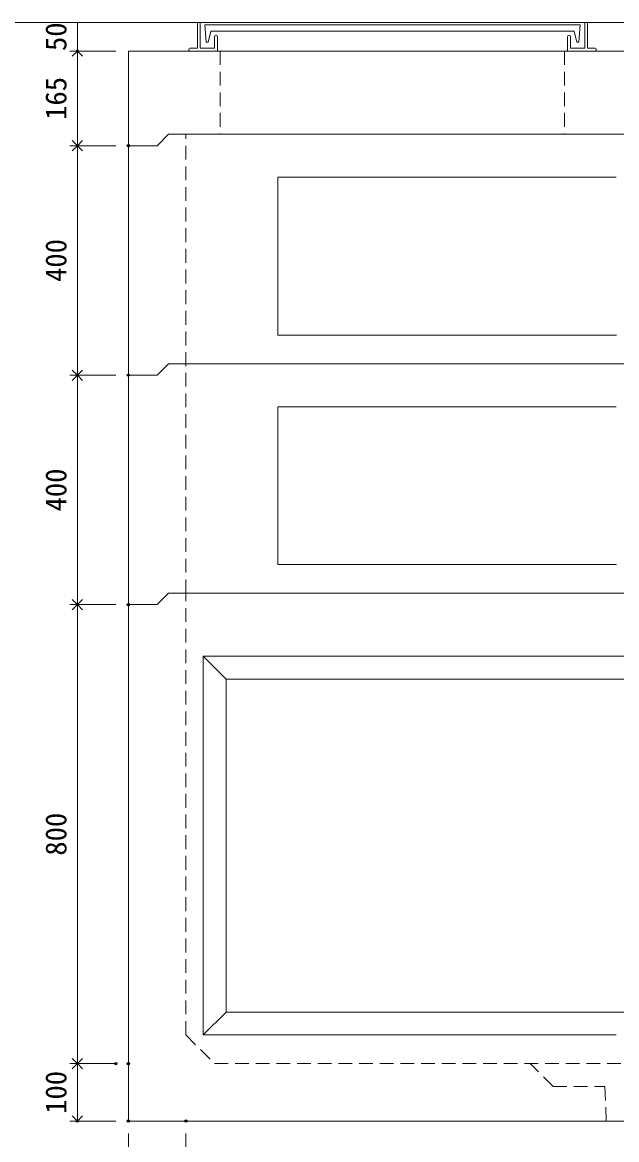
# Model space of a CAD drawing. Units: millimetres, scale not verified. Extents: x -6420 to 6420, y -3029 to 3030.
# Drawn here: x 285 to 1321, y -1568 to 380 of the extents above; entities that cross this region are included whole.
import ezdxf
from ezdxf.enums import TextEntityAlignment as Align

# ---------------------------------------------------------------- set-up
doc = ezdxf.new("R2010")
doc.units = ezdxf.units.MM
doc.header["$LTSCALE"] = 20
doc.header["$PDMODE"] = 32
doc.header["$PDSIZE"] = 4
doc.linetypes.add('DASHED1', pattern=[1.8, 1.2, -0.6])
doc.linetypes.add('USER2', pattern=[50.8, 31.75, -6.35, 6.35, -6.35])
doc.layers.add('0-1_Defpoints', color=7, linetype='Continuous')
for name, color, linetype, lineweight in [('0-3_gaikei', 7, 'Continuous', 18), ('0-4_kakure', 7, 'DASHED1', 5), ('0-5_sunpou', 7, 'Continuous', 5), ('0-8_uchigawa', 6, 'Continuous', 18), ('0-A_futa', 3, 'Continuous', 18), ('0-B_GL', 4, 'Continuous', 18), ('1-2_uchigawa2', 6, 'USER2', 18)]:
    doc.layers.add(name, color=color, linetype=linetype, lineweight=lineweight)
doc.styles.add('ＭＳ ゴシック', font='')
doc.styles.get('ＭＳ ゴシック').set_extended_font_data('MS Gothic')

# ---------------------------------------------------------------- blocks, each defined once
blk = doc.blocks.new('_Open90')
at = {"layer": '0-5_sunpou'}
blk.add_line((0, 0), (-1, 0), dxfattribs=at)
blk.add_lwpolyline([(-0.5, 0.5), (0, 0), (-0.5, -0.5)], dxfattribs=at)
blk = doc.blocks.new('D79')
at = {"layer": '0-1_Defpoints'}
for p in [(3053.24, 2761.83), (2964.21, 2361.83), (3053.24, 2361.83)]:
    blk.add_point(p, dxfattribs=at)
at = {"layer": '0-5_sunpou'}
for p, q in [((3031.24, 2761.83), (2951.21, 2761.83)), ((2964.21, 2743.83), (2964.21, 2379.83)), ((3031.24, 2361.83), (2951.21, 2361.83))]:
    blk.add_line(p, q, dxfattribs=at)
at = {"layer": '0-5_sunpou', "xscale": 18, "yscale": 18}
for p, rotation in [((2964.21, 2761.83), 90), ((2964.21, 2361.83), 270)]:
    blk.add_blockref('_Open90', p, dxfattribs=dict(at, rotation=rotation))
at = {"layer": '0-5_sunpou', "style": 'ＭＳ ゴシック'}
blk.add_text('400', height=36.66, rotation=90, dxfattribs=at).set_placement((2956.21, 2524.33), align=Align.BOTTOM_LEFT)
blk = doc.blocks.new('D80')
at = {"layer": '0-1_Defpoints'}
for p in [(3053.24, 2361.83), (2964.21, 1961.83), (3053.24, 1961.83)]:
    blk.add_point(p, dxfattribs=at)
at = {"layer": '0-5_sunpou'}
for p, q in [((3031.24, 2361.83), (2951.21, 2361.83)), ((2964.21, 2343.83), (2964.21, 1979.83)), ((3031.24, 1961.83), (2951.21, 1961.83))]:
    blk.add_line(p, q, dxfattribs=at)
at = {"layer": '0-5_sunpou', "xscale": 18, "yscale": 18}
for p, rotation in [((2964.21, 2361.83), 90), ((2964.21, 1961.83), 270)]:
    blk.add_blockref('_Open90', p, dxfattribs=dict(at, rotation=rotation))
at = {"layer": '0-5_sunpou', "style": 'ＭＳ ゴシック'}
blk.add_text('400', height=36.66, rotation=90, dxfattribs=at).set_placement((2956.21, 2124.33), align=Align.BOTTOM_LEFT)
blk = doc.blocks.new('D64')
at = {"layer": '0-1_Defpoints'}
for p in [(3053.24, 1961.83), (2964.21, 1161.83), (3053.24, 1161.83)]:
    blk.add_point(p, dxfattribs=at)
at = {"layer": '0-5_sunpou'}
for p, q in [((3031.24, 1961.83), (2951.21, 1961.83)), ((2964.21, 1943.83), (2964.21, 1179.83)), ((3031.24, 1161.83), (2951.21, 1161.83))]:
    blk.add_line(p, q, dxfattribs=at)
at = {"layer": '0-5_sunpou', "xscale": 18, "yscale": 18}
for p, rotation in [((2964.21, 1961.83), 90), ((2964.21, 1161.83), 270)]:
    blk.add_blockref('_Open90', p, dxfattribs=dict(at, rotation=rotation))
at = {"layer": '0-5_sunpou', "style": 'ＭＳ ゴシック'}
blk.add_text('800', height=36.66, rotation=90, dxfattribs=at).set_placement((2956.21, 1524.33), align=Align.BOTTOM_LEFT)
blk = doc.blocks.new('D65')
at = {"layer": '0-1_Defpoints'}
for p in [(3031.24, 1161.83), (2964.21, 1061.83), (3053.24, 1061.83)]:
    blk.add_point(p, dxfattribs=at)
at = {"layer": '0-5_sunpou'}
for p, q in [((3009.24, 1161.83), (2951.21, 1161.83)), ((2964.21, 1143.83), (2964.21, 1079.83)), ((3031.24, 1061.83), (2951.21, 1061.83))]:
    blk.add_line(p, q, dxfattribs=at)
at = {"layer": '0-5_sunpou', "xscale": 18, "yscale": 18}
for p, rotation in [((2964.21, 1161.83), 90), ((2964.21, 1061.83), 270)]:
    blk.add_blockref('_Open90', p, dxfattribs=dict(at, rotation=rotation))
at = {"layer": '0-5_sunpou', "style": 'ＭＳ ゴシック'}
blk.add_text('100', height=36.66, rotation=90, dxfattribs=at).set_placement((2956.21, 1074.33), align=Align.BOTTOM_LEFT)
blk = doc.blocks.new('D66')
at = {"layer": '0-1_Defpoints'}
for p in [(3053.24, 1061.83), (3153.24, 1061.83), (3153.24, 944.12)]:
    blk.add_point(p, dxfattribs=at)
at = {"layer": '0-5_sunpou'}
for p, q in [((3053.24, 1039.83), (3053.24, 931.12)), ((3153.24, 1039.83), (3153.24, 931.12)), ((3071.24, 944.12), (3135.24, 944.12))]:
    blk.add_line(p, q, dxfattribs=at)
at = {"layer": '0-5_sunpou', "xscale": 18, "yscale": 18, "rotation": 180}
blk.add_blockref('_Open90', (3053.24, 944.12), dxfattribs=at)
at = {"layer": '0-5_sunpou', "xscale": 18, "yscale": 18}
blk.add_blockref('_Open90', (3153.24, 944.12), dxfattribs=at)
at = {"layer": '0-5_sunpou', "style": 'ＭＳ ゴシック'}
blk.add_text('100', height=36.66, dxfattribs=at).set_placement((3065.74, 952.12), align=Align.BOTTOM_LEFT)
blk = doc.blocks.new('D67')
at = {"layer": '0-1_Defpoints'}
for p in [(3153.24, 1061.83), (4653.24, 1061.83), (4653.24, 944.12)]:
    blk.add_point(p, dxfattribs=at)
at = {"layer": '0-5_sunpou'}
for p, q in [((3153.24, 1039.83), (3153.24, 931.12)), ((4653.24, 1039.83), (4653.24, 931.12)), ((3171.24, 944.12), (4635.24, 944.12))]:
    blk.add_line(p, q, dxfattribs=at)
at = {"layer": '0-5_sunpou', "xscale": 18, "yscale": 18, "rotation": 180}
blk.add_blockref('_Open90', (3153.24, 944.12), dxfattribs=at)
at = {"layer": '0-5_sunpou', "xscale": 18, "yscale": 18}
blk.add_blockref('_Open90', (4653.24, 944.12), dxfattribs=at)
at = {"layer": '0-5_sunpou', "style": 'ＭＳ ゴシック'}
blk.add_text('1500', height=36.66, dxfattribs=at).set_placement((3853.24, 952.12), align=Align.BOTTOM_LEFT)
blk = doc.blocks.new('_Open90_48')
at = {"layer": '0-5_sunpou'}
blk.add_line((0, 0), (-1, 0), dxfattribs=at)
blk.add_lwpolyline([(-0.5, 0.5), (0, 0), (-0.5, -0.5)], dxfattribs=at)
blk = doc.blocks.new('16 5')
at = {"layer": '0-5_sunpou'}
for p, q in [((75.03, 82.5), (-5, 82.5)), ((8, 64.5), (8, -64.5)), ((53.03, -82.5), (-5, -82.5))]:
    blk.add_line(p, q, dxfattribs=at)
at = {"layer": '0-5_sunpou', "xscale": 18, "yscale": 18}
for p, rotation in [((8, 82.5), 90), ((8, -82.5), 270)]:
    blk.add_blockref('_Open90_48', p, dxfattribs=dict(at, rotation=rotation))
at = {"layer": '0-5_sunpou', "style": 'ＭＳ ゴシック'}
blk.add_text('165', height=36.66, rotation=90, dxfattribs=at).set_placement((0, -37.5), align=Align.BOTTOM_LEFT)
blk = doc.blocks.new('5 0')
at = {"layer": '0-5_sunpou'}
for p, q in [((2.73, 37.5), (2.73, -12.5)), ((9.9, -12.5), (-10.27, -12.5))]:
    blk.add_line(p, q, dxfattribs=at)
blk.add_point((2.73, -12.5), dxfattribs=at)
at = {"layer": '0-5_sunpou', "style": 'ＭＳ ゴシック'}
blk.add_text('50', height=36.66, rotation=90, dxfattribs=at).set_placement((-5.27, -12.5), align=Align.BOTTOM_LEFT)

msp = doc.modelspace()

# ---------------------------------------------------------------- linework, layer by layer
at = {"layer": '0-3_gaikei'}
for p, q in [((470, 329.6), (470, -635.4)), ((470, 329.6), (2170, 329.6)), ((470, 329.6), (2170, 329.6)), ((470, 329.6), (2170, 329.6)), ((470, 329.6), (2170, 329.6)), ((470, 329.6), (2170, 329.6)), ((470, 329.6), (2170, 329.6)), ((470, 329.6), (2170, 329.6)), ((470, 329.6), (2170, 329.6)), ((470, 329.6), (2170, 329.6)), ((470, 314.6), (470, 329.6)), ((470, 314.6), (470, 329.6)), ((470, 329.6), (2170, 329.6)), ((470, 329.6), (2170, 329.6)), ((470, 329.6), (2170, 329.6)), ((470, 329.6), (2170, 329.6)), ((470, 329.6), (2170, 329.6)), ((495, 329.6), (1365, 329.6)), ((540, 184.6), (520, 164.6)), ((540, 184.6), (520, 164.6)), ((540, 184.6), (520, 164.6)), ((540, 184.6), (520, 164.6)), ((540, 184.6), (520, 164.6)), ((540, 184.6), (520, 164.6)), ((540, 184.6), (520, 164.6)), ((540, 184.6), (520, 164.6)), ((540, 184.6), (520, 164.6)), ((540, 184.6), (520, 164.6)), ((540, 184.6), (520, 164.6)), ((540, 184.6), (520, 164.6)), ((540, 184.6), (520, 164.6)), ((540, 184.6), (520, 164.6)), ((540, 184.6), (2100, 184.6)), ((540, 184.6), (2100, 184.6)), ((540, 184.6), (2100, 184.6)), ((540, 184.6), (2100, 184.6)), ((540, 184.6), (2100, 184.6)), ((540, 184.6), (2100, 184.6)), ((540, 184.6), (2100, 184.6)), ((540, 184.6), (2100, 184.6)), ((540, 184.6), (2100, 184.6)), ((540, 184.6), (2100, 184.6)), ((540, 184.6), (2100, 184.6)), ((540, 184.6), (2100, 184.6)), ((540, 184.6), (2100, 184.6)), ((540, 184.6), (2100, 184.6)), ((470, 164.6), (520, 164.6)), ((470, 164.6), (520, 164.6)), ((470, 164.6), (520, 164.6)), ((470, 164.6), (520, 164.6)), ((470, 164.6), (520, 164.6)), ((470, 164.6), (520, 164.6)), ((470, 164.6), (520, 164.6)), ((470, 164.6), (520, 164.6)), ((470, 164.6), (520, 164.6)), ((470, 164.6), (520, 164.6)), ((470, 164.6), (520, 164.6)), ((470, 164.6), (520, 164.6)), ((470, 164.6), (520, 164.6)), ((470, 164.6), (520, 164.6)), ((540, -215.4), (520, -235.4)), ((540, -215.4), (520, -235.4)), ((540, -215.4), (520, -235.4)), ((540, -215.4), (520, -235.4)), ((540, -215.4), (520, -235.4)), ((540, -215.4), (2100, -215.4)), ((540, -215.4), (2100, -215.4)), ((540, -215.4), (2100, -215.4)), ((540, -215.4), (2100, -215.4)), ((540, -215.4), (2100, -215.4)), ((470, -235.4), (520, -235.4)), ((470, -235.4), (520, -235.4)), ((470, -235.4), (520, -235.4)), ((470, -235.4), (520, -235.4)), ((470, -235.4), (520, -235.4)), ((540, -615.4), (520, -635.4)), ((540, -615.4), (520, -635.4)), ((540, -615.4), (520, -635.4)), ((540, -615.4), (520, -635.4)), ((540, -615.4), (520, -635.4)), ((540, -615.4), (520, -635.4)), ((540, -615.4), (520, -635.4)), ((540, -615.4), (520, -635.4)), ((540, -615.4), (520, -635.4)), ((540, -615.4), (520, -635.4)), ((540, -615.4), (520, -635.4)), ((540, -615.4), (520, -635.4)), ((540, -615.4), (520, -635.4)), ((540, -615.4), (520, -635.4)), ((540, -615.4), (520, -635.4)), ((540, -615.4), (520, -635.4)), ((540, -615.4), (520, -635.4)), ((540, -615.4), (520, -635.4)), ((540, -615.4), (520, -635.4)), ((540, -615.4), (520, -635.4)), ((540, -615.4), (520, -635.4)), ((540, -615.4), (520, -635.4)), ((540, -615.4), (520, -635.4)), ((540, -615.4), (520, -635.4)), ((540, -615.4), (520, -635.4)), ((540, -615.4), (520, -635.4)), ((540, -615.4), (520, -635.4)), ((540, -615.4), (520, -635.4)), ((540, -615.4), (520, -635.4)), ((540, -615.4), (520, -635.4)), ((540, -615.4), (520, -635.4)), ((540, -615.4), (520, -635.4)), ((540, -615.4), (520, -635.4)), ((540, -615.4), (520, -635.4)), ((540, -615.4), (520, -635.4)), ((540, -615.4), (520, -635.4)), ((540, -615.4), (2100, -615.4)), ((540, -615.4), (2100, -615.4)), ((540, -615.4), (2100, -615.4)), ((540, -615.4), (2100, -615.4)), ((540, -615.4), (2100, -615.4)), ((540, -615.4), (2100, -615.4)), ((540, -615.4), (2100, -615.4)), ((540, -615.4), (2100, -615.4)), ((540, -615.4), (2100, -615.4)), ((540, -615.4), (2100, -615.4)), ((540, -615.4), (2100, -615.4)), ((540, -615.4), (2100, -615.4)), ((540, -615.4), (2100, -615.4)), ((540, -615.4), (2100, -615.4)), ((540, -615.4), (2100, -615.4)), ((540, -615.4), (2100, -615.4)), ((540, -615.4), (2100, -615.4)), ((540, -615.4), (2100, -615.4)), ((540, -615.4), (2100, -615.4)), ((540, -615.4), (2100, -615.4)), ((540, -615.4), (2100, -615.4)), ((540, -615.4), (2100, -615.4)), ((540, -615.4), (2100, -615.4)), ((540, -615.4), (2100, -615.4)), ((540, -615.4), (2100, -615.4)), ((540, -615.4), (2100, -615.4)), ((540, -615.4), (2100, -615.4)), ((540, -615.4), (2100, -615.4)), ((540, -615.4), (2100, -615.4)), ((540, -615.4), (2100, -615.4)), ((540, -615.4), (2100, -615.4)), ((540, -615.4), (2100, -615.4)), ((540, -615.4), (2100, -615.4)), ((540, -615.4), (2100, -615.4)), ((540, -615.4), (2100, -615.4)), ((540, -615.4), (2100, -615.4)), ((470, -635.4), (520, -635.4)), ((470, -635.4), (520, -635.4)), ((470, -635.4), (520, -635.4)), ((470, -635.4), (520, -635.4)), ((470, -635.4), (520, -635.4)), ((470, -635.4), (520, -635.4)), ((470, -635.4), (520, -635.4)), ((470, -635.4), (520, -635.4)), ((470, -635.4), (520, -635.4)), ((470, -635.4), (520, -635.4)), ((470, -635.4), (520, -635.4)), ((470, -635.4), (520, -635.4)), ((470, -635.4), (520, -635.4)), ((470, -635.4), (520, -635.4)), ((470, -635.4), (520, -635.4)), ((470, -635.4), (520, -635.4)), ((470, -635.4), (520, -635.4)), ((470, -635.4), (520, -635.4)), ((470, -635.4), (520, -635.4)), ((470, -635.4), (520, -635.4)), ((470, -635.4), (520, -635.4)), ((470, -635.4), (520, -635.4)), ((470, -635.4), (520, -635.4)), ((470, -635.4), (470, -1535.4)), ((470, -635.4), (520, -635.4)), ((470, -635.4), (520, -635.4)), ((470, -635.4), (520, -635.4)), ((470, -635.4), (520, -635.4)), ((470, -635.4), (520, -635.4)), ((470, -635.4), (520, -635.4)), ((470, -635.4), (520, -635.4)), ((470, -635.4), (520, -635.4)), ((470, -635.4), (520, -635.4)), ((470, -635.4), (520, -635.4)), ((470, -635.4), (520, -635.4)), ((470, -635.4), (520, -635.4)), ((470, -635.4), (520, -635.4)), ((470, -1535.4), (2170, -1535.4))]:
    msp.add_line(p, q, dxfattribs=at)
at = {"layer": '0-4_kakure'}
for p, q in [((630, 329.6), (630, 184.6)), ((1230, 329.6), (1230, 184.6)), ((570, -615.4), (570, 184.6)), ((570, -1385.4), (570, -615.4)), ((570, -1385.4), (620, -1435.4)), ((620, -1435.4), (2020, -1435.4)), ((1210, -1475.4), (1170, -1435.4)), ((1210, -1475.4), (1300, -1475.4)), ((1300, -1475.4), (1302.5, -1535.4))]:
    msp.add_line(p, q, dxfattribs=at)
at = {"layer": '0-5_sunpou'}
msp.add_line((449, 379.6), (367.97, 379.6), dxfattribs=at)
at = {"layer": '0-8_uchigawa'}
for p, q in [((600, -725.4), (1320, -725.4)), ((600, -725.4), (600, -1385.4)), ((640, -765.4), (600, -725.4)), ((2040, -725.4), (1320, -725.4)), ((640, -765.4), (640, -1345.4)), ((640, -765.4), (1320, -765.4)), ((640, -765.4), (1320, -765.4)), ((2000, -765.4), (1320, -765.4)), ((640, -1345.4), (600, -1385.4)), ((640, -1345.4), (1320, -1345.4)), ((600, -1385.4), (1320, -1385.4))]:
    msp.add_line(p, q, dxfattribs=at)
msp.add_lwpolyline([(1320, -1345.4), (2000, -1345.4), (2040, -1385.4)], dxfattribs=at)
at = {"layer": '0-A_futa'}
for p, q in [((590, 377.6), (590, 334.6)), ((592, 379.6), (595, 379.6)), ((595, 379.6), (595, 334.6)), ((602.81, 375.1), (1257.14, 375.1)), ((602.81, 375.1), (605.3, 345.1)), ((1257.14, 375.1), (1254.89, 345.1)), ((1265, 379.6), (1268, 379.6)), ((1265, 379.6), (1265, 334.6)), ((1270, 377.6), (1270, 334.6)), ((613.33, 364.1), (609.01, 345.1)), ((613.33, 364.1), (1246.67, 364.1)), ((620, 354.6), (620, 334.6)), ((622, 356.6), (623, 356.6)), ((625, 354.6), (625, 329.6)), ((1235, 354.6), (1235, 329.6)), ((1238, 356.6), (1237, 356.6)), ((1240, 354.6), (1240, 334.6)), ((1246.67, 364.1), (1250.99, 345.1)), ((575, 332.6), (575, 331.6)), ((577, 334.6), (590, 334.6)), ((595, 334.6), (620, 334.6)), ((605.3, 345.1), (609.01, 345.1)), ((1265, 334.6), (1240, 334.6)), ((1254.89, 345.1), (1250.99, 345.1)), ((1283, 334.6), (1270, 334.6)), ((1285, 332.6), (1285, 331.6)), ((630, 329.6), (577, 329.6)), ((1235, 329.6), (1283, 329.6))]:
    msp.add_line(p, q, dxfattribs=at)
for centre, start, end in [((592, 377.6), 90, 180), ((1268, 377.6), 0, 90), ((622, 354.6), 90, 180), ((623, 354.6), 0, 90), ((1237, 354.6), 90, 180), ((1238, 354.6), 0, 90), ((577, 332.6), 90, 180), ((577, 331.6), 180, 270), ((1283, 332.6), 0, 90), ((1283, 331.6), 270, 0)]:
    msp.add_arc(centre, 2, start, end, dxfattribs=at)
at = {"layer": '0-B_GL'}
msp.add_line((-1740, 379.6), (6420, 379.6), dxfattribs=at)
at = {"layer": '1-2_uchigawa2'}
for p, q in [((730, 109.6), (1320, 109.6)), ((730, 109.6), (730, -165.4)), ((730, -165.4), (1320.53, -165.4)), ((730, -290.4), (1320, -290.4)), ((730, -290.4), (730, -565.4)), ((730, -565.4), (1320.53, -565.4))]:
    msp.add_line(p, q, dxfattribs=at)

# ---------------------------------------------------------------- block references
at = {"layer": '0-5_sunpou'}
for name, p in [('5 0', (378.24, 342.1)), ('16 5', (372.97, 247.1)), ('D79', (-2583.24, -2597.23)), ('D80', (-2583.24, -2597.23)), ('D64', (-2583.24, -2597.23)), ('D65', (-2583.24, -2597.23)), ('D66', (-2583.24, -2597.23)), ('D67', (-2583.24, -2597.23))]:
    msp.add_blockref(name, p, dxfattribs=at)

doc.saveas('drawing.dxf')
